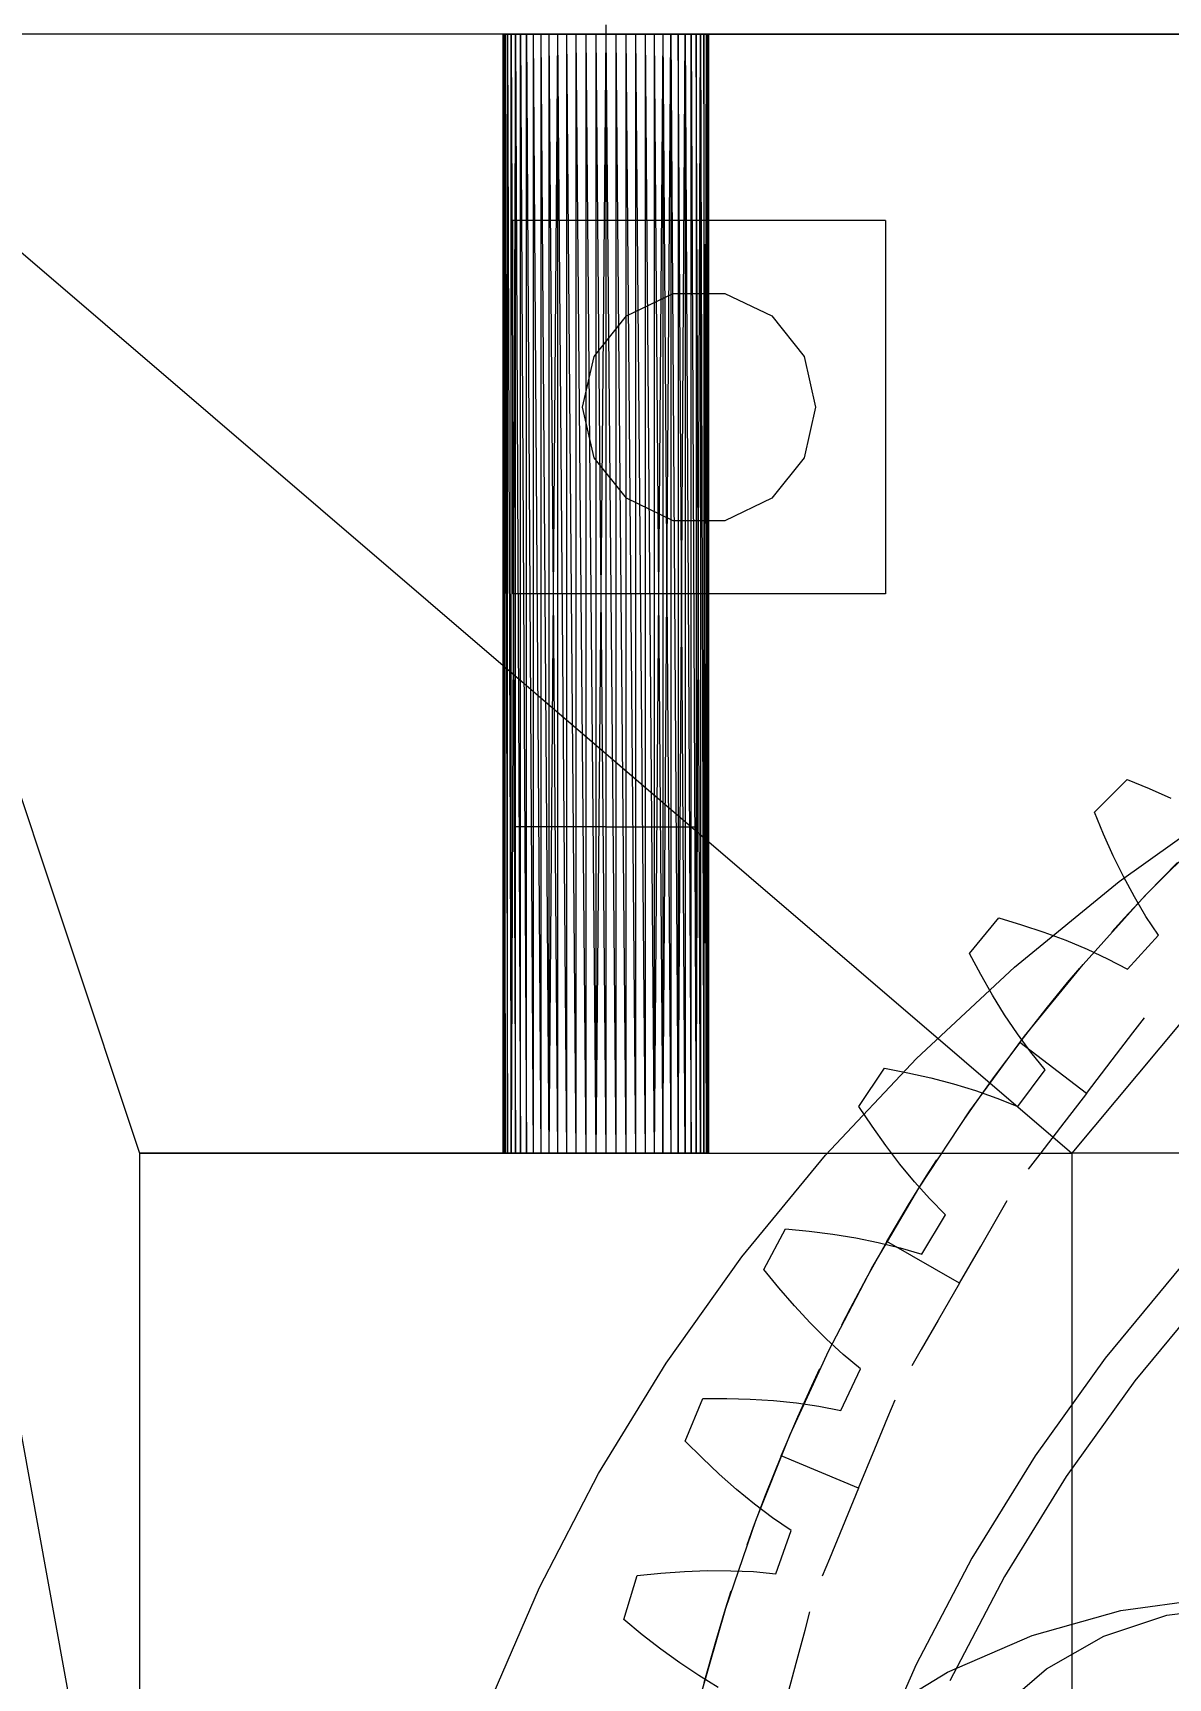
# Model space of a CAD drawing. Header units: millimetres. Extents: x -191664 to 191490, y -197311 to 10263.
# Drawn here: x 177.1 to 420.6, y -183662.5 to -183309.7 of the extents above; entities that cross this region are included whole.
import ezdxf

# ---------------------------------------------------------------- set-up
doc = ezdxf.new("R2010")
doc.units = ezdxf.units.MM
doc.layers.add('R15_COTAS_TRANSPORTE_P', color=1, linetype='Continuous', lineweight=0)
doc.layers.add('R15_PRENSA_RECEPCION_P', color=2, linetype='Continuous', lineweight=0)
doc.dimstyles.new('PLANTA_20', dxfattribs={"dimtxt": 50, "dimasz": 30, "dimexe": 30, "dimexo": 16, "dimgap": 20, "dimtad": 1, "dimtih": 1, "dimtoh": 1, "dimdec": 1, "dimzin": 0, "dimdsep": 46, "dimcen": 0.09, "dimadec": 0, "dimazin": 0, "dimtfac": 1, "dimtdec": 4, "dimtofl": 0, "dimtmove": 0, "dimatfit": 3, "dimfxl": 1, "dimtolj": 1, "dimtzin": 0, "dimarcsym": 0})

# ---------------------------------------------------------------- blocks, each defined once
blk = doc.blocks.new('*D131')
at = {"layer": 'Defpoints', "color": 0, "transparency": 16777216}
for p in [(1100, -183968.15), (1139.8, -184162.66), (1104.62, -184212), (1304.62, -184212), (1304.62, -184212)]:
    blk.add_point(p, dxfattribs=at)
at = {"layer": 'R15_COTAS_TRANSPORTE_P', "color": 0, "lineweight": -2, "transparency": 16777216}
blk.add_arc((1304.62, -184212), 172.05, 140.0034, 169.9966, dxfattribs=at)
at = {"layer": 'R15_COTAS_TRANSPORTE_P', "color": 0, "transparency": 16777216}
for points in [[(1169.28, -184097.88), (1176.35, -184104.95), (1194.03, -184080.2)], [(1140.17, -184182.55), (1130.2, -184181.68), (1132.57, -184212)]]:
    blk.add_solid(points, dxfattribs=at)
blk = doc.blocks.new('*D132')
at = {"layer": 'Defpoints', "color": 0, "transparency": 16777216}
for p in [(-500, -194490), (-500, -194490), (500, -194490), (203.29, -194656.68), (439.69, -194832.02)]:
    blk.add_point(p, dxfattribs=at)
at = {"layer": 'R15_COTAS_TRANSPORTE_P', "color": 0, "lineweight": -2, "transparency": 16777216}
blk.add_arc((-500, -194490), 722.77, 342.37834, 357.62166, dxfattribs=at)
at = {"layer": 'R15_COTAS_TRANSPORTE_P', "color": 0, "transparency": 16777216}
for points in [[(217.15, -194519.89), (227.15, -194520.1), (222.77, -194490)], [(193.59, -194710.42), (184.12, -194707.19), (179.18, -194737.2)]]:
    blk.add_solid(points, dxfattribs=at)
blk = doc.blocks.new('*D133')
at = {"layer": 'Defpoints', "color": 0, "transparency": 16777216}
for p in [(439.69, -194147.98), (217.89, -194406.09), (-500, -194490), (-500, -194490), (500, -194490)]:
    blk.add_point(p, dxfattribs=at)
at = {"layer": 'R15_COTAS_TRANSPORTE_P', "color": 0, "lineweight": -2, "transparency": 16777216}
blk.add_arc((-500, -194490), 722.77, 2.37834, 17.62166, dxfattribs=at)
at = {"layer": 'R15_COTAS_TRANSPORTE_P', "color": 0, "transparency": 16777216}
for points in [[(184.12, -194272.81), (193.59, -194269.58), (179.18, -194242.8)], [(227.15, -194459.9), (217.15, -194460.11), (222.77, -194490)]]:
    blk.add_solid(points, dxfattribs=at)

msp = doc.modelspace()

# ---------------------------------------------------------------- linework, layer by layer
at = {"layer": 'R15_PRENSA_RECEPCION_P', "color": 9, "true_color": 0xb9c3c2}
for p, q in [((300, -183308), (300, -183480)), ((120, -183310), (400, -183550)), ((600, -183310), (120, -183310)), ((120, -183310), (200, -183550)), ((120, -183310), (200, -183750)), ((304.29, -183310), (120, -183310)), ((302.16, -183310), (120, -183310)), ((300, -183310), (120, -183310)), ((297.84, -183310), (120, -183310)), ((295.71, -183310), (120, -183310)), ((293.61, -183310), (120, -183310)), ((291.58, -183310), (120, -183310)), ((289.63, -183310), (120, -183310)), ((287.78, -183310), (120, -183310)), ((286.04, -183310), (120, -183310)), ((284.44, -183310), (120, -183310)), ((282.99, -183310), (120, -183310)), ((281.71, -183310), (120, -183310)), ((280.6, -183310), (120, -183310)), ((279.67, -183310), (120, -183310)), ((278.95, -183310), (120, -183310)), ((278.42, -183310), (120, -183310)), ((278.11, -183310), (120, -183310)), ((278, -183310), (120, -183310)), ((278, -183310), (278.11, -183550)), ((278, -183550), (278, -183310)), ((278, -183310), (278.11, -183310)), ((278.11, -183310), (278.42, -183550)), ((278.11, -183550), (278.11, -183310)), ((278.11, -183310), (278.42, -183310)), ((278.42, -183310), (278.95, -183550)), ((278.42, -183550), (278.42, -183310)), ((278.42, -183310), (278.95, -183310)), ((278.95, -183310), (279.67, -183550)), ((278.95, -183550), (278.95, -183310)), ((278.95, -183310), (279.67, -183310)), ((279.67, -183310), (280.6, -183550)), ((279.67, -183550), (279.67, -183310)), ((279.67, -183310), (280.6, -183310)), ((280.6, -183310), (279.67, -183550)), ((280.6, -183310), (281.71, -183550)), ((280.6, -183550), (280.6, -183310)), ((280.6, -183310), (281.71, -183310)), ((281.71, -183310), (282.99, -183550)), ((281.71, -183550), (281.71, -183310)), ((281.71, -183310), (282.99, -183310)), ((282.99, -183310), (284.44, -183550)), ((282.99, -183550), (282.99, -183310)), ((282.99, -183310), (284.44, -183310)), ((284.44, -183310), (284.44, -183550)), ((284.44, -183310), (286.04, -183550)), ((284.44, -183310), (286.04, -183310)), ((286.04, -183310), (286.04, -183550)), ((286.04, -183310), (287.78, -183550)), ((286.04, -183310), (287.78, -183310)), ((287.78, -183310), (287.78, -183550)), ((287.78, -183310), (289.63, -183550)), ((287.78, -183310), (289.63, -183310)), ((289.63, -183310), (287.78, -183550)), ((289.63, -183310), (289.63, -183550)), ((289.63, -183310), (291.58, -183550)), ((289.63, -183310), (291.58, -183310)), ((291.58, -183310), (291.58, -183550)), ((291.58, -183310), (293.61, -183550)), ((291.58, -183310), (293.61, -183310)), ((293.61, -183310), (293.61, -183550)), ((293.61, -183310), (295.71, -183550)), ((293.61, -183310), (295.71, -183310)), ((295.71, -183310), (295.71, -183550)), ((295.71, -183310), (297.84, -183550)), ((295.71, -183310), (297.84, -183310)), ((297.84, -183310), (297.84, -183550)), ((297.84, -183310), (300, -183550)), ((297.84, -183310), (300, -183310)), ((300, -183310), (297.84, -183550)), ((300, -183310), (300, -183550)), ((300, -183310), (302.16, -183550)), ((300, -183310), (302.16, -183310)), ((302.16, -183310), (302.16, -183550)), ((302.16, -183310), (304.29, -183550)), ((302.16, -183310), (304.29, -183310)), ((302.16, -183310), (600, -183310)), ((304.29, -183310), (304.29, -183550)), ((304.29, -183310), (306.39, -183550)), ((304.29, -183310), (306.39, -183310)), ((304.29, -183310), (600, -183310)), ((306.39, -183310), (306.39, -183550)), ((306.39, -183310), (308.42, -183550)), ((306.39, -183310), (308.42, -183310)), ((306.39, -183310), (600, -183310)), ((308.42, -183310), (308.42, -183550)), ((308.42, -183310), (310.37, -183550)), ((308.42, -183310), (310.37, -183310)), ((308.42, -183310), (600, -183310)), ((310.37, -183310), (310.37, -183550)), ((312.22, -183310), (310.37, -183550)), ((310.37, -183310), (312.22, -183310)), ((310.37, -183310), (600, -183310)), ((310.37, -183310), (312.22, -183550)), ((312.22, -183310), (312.22, -183550)), ((312.22, -183550), (313.96, -183310)), ((312.22, -183310), (313.96, -183310)), ((312.22, -183310), (600, -183310)), ((312.22, -183310), (313.96, -183550)), ((313.96, -183310), (313.96, -183550)), ((313.96, -183310), (315.56, -183550)), ((313.96, -183310), (315.56, -183310)), ((313.96, -183310), (600, -183310)), ((315.56, -183310), (315.56, -183550)), ((315.56, -183550), (317.01, -183310)), ((315.56, -183310), (317.01, -183310)), ((315.56, -183310), (600, -183310)), ((317.01, -183550), (315.56, -183310)), ((317.01, -183310), (317.01, -183550)), ((317.01, -183310), (318.29, -183550)), ((317.01, -183310), (318.29, -183310)), ((600, -183310), (317.01, -183310)), ((318.29, -183310), (319.4, -183550)), ((318.29, -183550), (318.29, -183310)), ((318.29, -183310), (319.4, -183310)), ((600, -183310), (318.29, -183310)), ((319.4, -183310), (319.4, -183550)), ((319.4, -183550), (320.33, -183310)), ((319.4, -183310), (320.33, -183310)), ((600, -183310), (319.4, -183310)), ((320.33, -183550), (319.4, -183310)), ((320.33, -183310), (320.33, -183550)), ((320.33, -183310), (321.05, -183550)), ((320.33, -183310), (321.05, -183310)), ((600, -183310), (320.33, -183310)), ((321.05, -183310), (321.05, -183550)), ((321.05, -183550), (321.58, -183310)), ((321.05, -183310), (321.58, -183310)), ((600, -183310), (321.05, -183310)), ((321.58, -183550), (321.05, -183310)), ((321.58, -183310), (321.58, -183550)), ((321.58, -183310), (321.89, -183550)), ((321.58, -183310), (321.89, -183310)), ((600, -183310), (321.58, -183310)), ((321.89, -183310), (321.89, -183550)), ((321.89, -183550), (322, -183310)), ((321.89, -183310), (322, -183310)), ((600, -183310), (321.89, -183310)), ((321.89, -183310), (322, -183550)), ((322, -183310), (322, -183550)), ((322, -183310), (600, -183310)), ((600, -183310), (400, -183550)), ((280, -183350), (280, -183430)), ((360, -183350), (280, -183350)), ((360, -183350), (360, -183430)), ((304.41, -183370.45), (314.44, -183365.63)), ((314.44, -183365.63), (325.56, -183365.63)), ((325.56, -183365.63), (335.59, -183370.45)), ((297.48, -183379.15), (304.41, -183370.45)), ((335.59, -183370.45), (342.52, -183379.15)), ((295, -183390), (297.48, -183379.15)), ((342.52, -183379.15), (345, -183390)), ((297.48, -183400.85), (295, -183390)), ((345, -183390), (342.52, -183400.85)), ((304.41, -183409.55), (297.48, -183400.85)), ((342.52, -183400.85), (335.59, -183409.55)), ((314.44, -183414.37), (304.41, -183409.55)), ((335.59, -183409.55), (325.56, -183414.37)), ((325.56, -183414.37), (314.44, -183414.37)), ((360, -183430), (280, -183430)), ((404.85, -183476.83), (411.83, -183469.85)), ((411.83, -183469.85), (416.56, -183471.79)), ((416.56, -183471.79), (421.18, -183473.85)), ((406.79, -183481.56), (404.85, -183476.83)), ((284.36, -183480), (280.5, -183480)), ((291.32, -183480), (284.36, -183480)), ((300, -183480), (291.32, -183480)), ((300, -183480), (308.68, -183480)), ((308.68, -183480), (315.64, -183480)), ((315.64, -183480), (319.5, -183480)), ((408.85, -183486.18), (406.79, -183481.56)), ((415.7, -183494.75), (429.75, -183480.7)), ((411.05, -183490.67), (408.85, -183486.18)), ((422.64, -183487.64), (416.27, -183494.16)), ((413.38, -183495.02), (411.05, -183490.67)), ((402.38, -183509.5), (415.7, -183494.75)), ((416.27, -183494.16), (411.27, -183499.49)), ((415.87, -183499.22), (413.38, -183495.02)), ((378.03, -183507.14), (384.28, -183499.52)), ((384.28, -183499.52), (389.19, -183500.98)), ((411.27, -183499.49), (408.54, -183502.49)), ((418.53, -183503.24), (415.87, -183499.22)), ((389.19, -183500.98), (393.98, -183502.58)), ((393.98, -183502.58), (398.66, -183504.33)), ((411.91, -183510.54), (418.53, -183503.24)), ((380.42, -183511.66), (378.03, -183507.14)), ((398.66, -183504.33), (403.22, -183506.23)), ((403.22, -183506.23), (407.65, -183508.29)), ((389.82, -183524.9), (402.38, -183509.5)), ((399.07, -183513.4), (401.69, -183510.3)), ((407.65, -183508.29), (411.91, -183510.54)), ((382.92, -183516.06), (380.42, -183511.66)), ((394.44, -183519.05), (399.07, -183513.4)), ((385.55, -183520.31), (382.92, -183516.06)), ((388.3, -183524.41), (385.55, -183520.31)), ((388.81, -183526.21), (394.44, -183519.05)), ((413.08, -183524.15), (415.55, -183520.93)), ((391.19, -183528.35), (388.3, -183524.41)), ((408.63, -183529.94), (413.08, -183524.15)), ((378.06, -183540.92), (389.82, -183524.9)), ((388.81, -183526.21), (383.34, -183533.51)), ((403.09, -183537.17), (388.81, -183526.21)), ((394.23, -183532.09), (391.19, -183528.35)), ((354.3, -183539.94), (359.78, -183531.74)), ((359.78, -183531.74), (364.8, -183532.72)), ((403.09, -183537.17), (408.63, -183529.94)), ((364.8, -183532.72), (369.73, -183533.84)), ((369.73, -183533.84), (374.57, -183535.12)), ((374.57, -183535.12), (379.29, -183536.56)), ((383.34, -183533.51), (379.09, -183539.45)), ((388.36, -183540), (394.23, -183532.09)), ((379.29, -183536.56), (383.89, -183538.18)), ((383.89, -183538.18), (388.36, -183540)), ((403.09, -183537.17), (397.54, -183544.4)), ((357.13, -183544.21), (354.3, -183539.94)), ((367.12, -183557.51), (378.06, -183540.92)), ((379.09, -183539.45), (376.77, -183542.78)), ((360.05, -183548.33), (357.13, -183544.21)), ((397.54, -183544.4), (393.09, -183550.2)), ((363.08, -183552.31), (360.05, -183548.33)), ((200, -183550), (200, -183750)), ((200, -183550), (400, -183550)), ((286.04, -183550), (200, -183550)), ((200, -183550), (284.44, -183550)), ((200, -183550), (282.99, -183550)), ((200, -183550), (281.71, -183550)), ((287.78, -183550), (200, -183550)), ((200, -183550), (280.6, -183550)), ((289.63, -183550), (200, -183550)), ((291.58, -183550), (200, -183550)), ((200, -183550), (279.67, -183550)), ((293.61, -183550), (200, -183550)), ((200, -183550), (278.95, -183550)), ((295.71, -183550), (200, -183550)), ((200, -183550), (278.42, -183550)), ((297.84, -183550), (200, -183550)), ((200, -183550), (278.11, -183550)), ((300, -183550), (200, -183550)), ((200, -183550), (278, -183550)), ((278.11, -183550), (278, -183550)), ((278.42, -183550), (278.11, -183550)), ((278.95, -183550), (278.42, -183550)), ((279.67, -183550), (278.95, -183550)), ((280.6, -183550), (279.67, -183550)), ((281.71, -183550), (280.6, -183550)), ((282.99, -183550), (281.71, -183550)), ((284.44, -183550), (282.99, -183550)), ((286.04, -183550), (284.44, -183550)), ((287.78, -183550), (286.04, -183550)), ((289.63, -183550), (287.78, -183550)), ((291.58, -183550), (289.63, -183550)), ((293.61, -183550), (291.58, -183550)), ((295.71, -183550), (293.61, -183550)), ((297.84, -183550), (295.71, -183550)), ((300, -183550), (297.84, -183550)), ((302.16, -183550), (300, -183550)), ((300, -183550), (400, -183550)), ((304.29, -183550), (302.16, -183550)), ((302.16, -183550), (400, -183550)), ((306.39, -183550), (304.29, -183550)), ((304.29, -183550), (400, -183550)), ((308.42, -183550), (306.39, -183550)), ((306.39, -183550), (400, -183550)), ((310.37, -183550), (308.42, -183550)), ((308.42, -183550), (400, -183550)), ((312.22, -183550), (310.37, -183550)), ((310.37, -183550), (400, -183550)), ((313.96, -183550), (312.22, -183550)), ((312.22, -183550), (400, -183550)), ((315.56, -183550), (313.96, -183550)), ((313.96, -183550), (400, -183550)), ((317.01, -183550), (315.56, -183550)), ((315.56, -183550), (400, -183550)), ((318.29, -183550), (317.01, -183550)), ((317.01, -183550), (400, -183550)), ((319.4, -183550), (318.29, -183550)), ((318.29, -183550), (400, -183550)), ((320.33, -183550), (319.4, -183550)), ((319.4, -183550), (400, -183550)), ((321.05, -183550), (320.33, -183550)), ((320.33, -183550), (400, -183550)), ((321.58, -183550), (321.05, -183550)), ((321.05, -183550), (400, -183550)), ((321.89, -183550), (321.58, -183550)), ((321.58, -183550), (400, -183550)), ((322, -183550), (321.89, -183550)), ((321.89, -183550), (400, -183550)), ((322, -183550), (400, -183550)), ((366.22, -183556.12), (363.08, -183552.31)), ((368.81, -183554.83), (371, -183551.41)), ((393.09, -183550.2), (390.62, -183553.41)), ((400, -183550), (400, -183750)), ((480, -183550), (400, -183550)), ((364.95, -183561.04), (368.81, -183554.83)), ((369.48, -183559.75), (366.22, -183556.12)), ((357.04, -183574.64), (367.12, -183557.51)), ((372.87, -183563.18), (369.48, -183559.75)), ((384.1, -183563.66), (386.13, -183560.14)), ((360.3, -183568.88), (364.95, -183561.04)), ((367.81, -183571.63), (372.87, -183563.18)), ((380.45, -183569.98), (384.1, -183563.66)), ((333.91, -183574.91), (338.56, -183566.21)), ((338.56, -183566.21), (343.65, -183566.69)), ((343.65, -183566.69), (348.67, -183567.33)), ((348.67, -183567.33), (353.6, -183568.13)), ((353.6, -183568.13), (358.44, -183569.1)), ((360.3, -183568.88), (355.84, -183576.82)), ((358.44, -183569.1), (363.18, -183570.26)), ((375.89, -183577.88), (360.3, -183568.88)), ((363.18, -183570.26), (367.81, -183571.63)), ((375.89, -183577.88), (380.45, -183569.98)), ((423.57, -183574.06), (407.11, -183593.91)), ((337.14, -183578.88), (333.91, -183574.91)), ((347.84, -183592.26), (357.04, -183574.64)), ((355.84, -183576.82), (352.39, -183583.27)), ((340.45, -183582.7), (337.14, -183578.88)), ((375.89, -183577.88), (371.33, -183585.77)), ((429.54, -183579.38), (413.45, -183598.8)), ((343.86, -183586.36), (340.45, -183582.7)), ((352.39, -183583.27), (350.53, -183586.87)), ((347.35, -183589.84), (343.86, -183586.36)), ((371.33, -183585.77), (367.68, -183592.09)), ((350.95, -183593.14), (347.35, -183589.84)), ((339.54, -183610.31), (347.84, -183592.26)), ((354.66, -183596.22), (350.95, -183593.14)), ((367.68, -183592.09), (365.65, -183595.61)), ((407.11, -183593.91), (392.08, -183614.85)), ((344.21, -183599.86), (345.94, -183596.18)), ((350.45, -183605.12), (354.66, -183596.22)), ((413.45, -183598.8), (398.74, -183619.29)), ((341.19, -183606.51), (344.21, -183599.86)), ((317.04, -183611.71), (320.81, -183602.6)), ((320.81, -183602.6), (325.93, -183602.58)), ((325.93, -183602.58), (330.98, -183602.72)), ((330.98, -183602.72), (335.97, -183603.03)), ((335.97, -183603.03), (340.89, -183603.52)), ((340.89, -183603.52), (345.72, -183604.21)), ((345.72, -183604.21), (350.45, -183605.12)), ((360.52, -183606.61), (362.07, -183602.87)), ((337.61, -183614.89), (341.19, -183606.51)), ((357.72, -183613.36), (360.52, -183606.61)), ((320.64, -183615.34), (317.04, -183611.71)), ((332.17, -183628.77), (339.54, -183610.31)), ((324.31, -183618.82), (320.64, -183615.34)), ((337.61, -183614.89), (334.22, -183623.35)), ((354.24, -183621.78), (337.61, -183614.89)), ((354.24, -183621.78), (357.72, -183613.36)), ((392.08, -183614.85), (378.54, -183636.79)), ((328.06, -183622.13), (324.31, -183618.82)), ((398.74, -183619.29), (385.49, -183640.76)), ((331.88, -183625.25), (328.06, -183622.13)), ((334.22, -183623.35), (331.64, -183630.19)), ((354.24, -183621.78), (350.75, -183630.2)), ((335.79, -183628.18), (331.88, -183625.25)), ((325.74, -183647.57), (332.17, -183628.77)), ((331.64, -183630.19), (330.27, -183634.01)), ((339.78, -183630.88), (335.79, -183628.18)), ((350.75, -183630.2), (347.96, -183636.95)), ((336.46, -183640.16), (339.78, -183630.88)), ((347.96, -183636.95), (346.4, -183640.7)), ((378.54, -183636.79), (366.56, -183659.62)), ((303.86, -183649.98), (306.72, -183640.55)), ((306.72, -183640.55), (311.81, -183640.02)), ((311.81, -183640.02), (316.85, -183639.67)), ((316.85, -183639.67), (321.85, -183639.49)), ((321.85, -183639.49), (326.79, -183639.5)), ((326.79, -183639.5), (331.66, -183639.71)), ((331.66, -183639.71), (336.46, -183640.16)), ((385.49, -183640.76), (373.77, -183663.09)), ((325.7, -183647.71), (326.93, -183643.84)), ((320.27, -183666.68), (325.74, -183647.57)), ((323.58, -183654.7), (325.7, -183647.71)), ((420.34, -183649.03), (434.45, -183647.27)), ((307.8, -183653.25), (303.86, -183649.98)), ((342.75, -183652.28), (343.8, -183648.36)), ((406.86, -183653.52), (420.34, -183649.03)), ((311.79, -183656.35), (307.8, -183653.25)), ((321.12, -183663.48), (323.58, -183654.7)), ((340.86, -183659.34), (342.75, -183652.28)), ((394.5, -183660.54), (406.86, -183653.52)), ((315.85, -183659.27), (311.79, -183656.35)), ((319.96, -183662.01), (315.85, -183659.27)), ((324.13, -183664.54), (319.96, -183662.01)), ((338.5, -183668.14), (340.86, -183659.34)), ((366.56, -183659.62), (356.21, -183683.23)), ((383.76, -183669.85), (394.5, -183660.54))]:
    msp.add_line(p, q, dxfattribs=at)
at = {"layer": 'R15_PRENSA_RECEPCION_P', "color": 117, "true_color": 0x28865c}
for p, q in [((410.11, -183491.75), (433.88, -183474.73)), ((387.66, -183510.09), (410.11, -183491.75)), ((366.64, -183529.67), (387.66, -183510.09)), ((347.12, -183550.41), (366.64, -183529.67)), ((329.21, -183572.22), (347.12, -183550.41)), ((312.97, -183595), (329.21, -183572.22)), ((298.47, -183618.66), (312.97, -183595)), ((285.78, -183643.1), (298.47, -183618.66)), ((274.94, -183668.21), (285.78, -183643.1)), ((391.44, -183653.37), (410.5, -183648.03)), ((410.5, -183648.03), (430.1, -183645.34)), ((373.29, -183661.26), (391.44, -183653.37)), ((356.38, -183671.54), (373.29, -183661.26))]:
    msp.add_line(p, q, dxfattribs=at)

# ---------------------------------------------------------------- dimensions: what is measured, and where the dimension line sits
at = {"layer": 'R15_COTAS_TRANSPORTE_P'}
for base, line1, line2, picture, middle in [((217.89, -194406.09), ((-500, -194490), (500, -194490)), ((-500, -194490), (439.69, -194147.98)), '*D133', (191490.46, -33543.69)), ((203.29, -194656.68), ((-500, -194490), (500, -194490)), ((-500, -194490), (439.69, -194832.02)), '*D132', (-191664.11, -34001.98)), ((1139.8, -184162.66), ((1304.62, -184212), (1104.62, -184212)), ((1304.62, -184212), (1100, -183968.15)), '*D131', (-166426.35, -78863.51))]:
    dim = msp.add_angular_dim_2l(base=base, line1=line1, line2=line2, dimstyle='PLANTA_20', dxfattribs=at)
    dim.commit()
    dim.dimension.update_dxf_attribs({"geometry": picture, "text_midpoint": middle})

doc.saveas('drawing.dxf')
